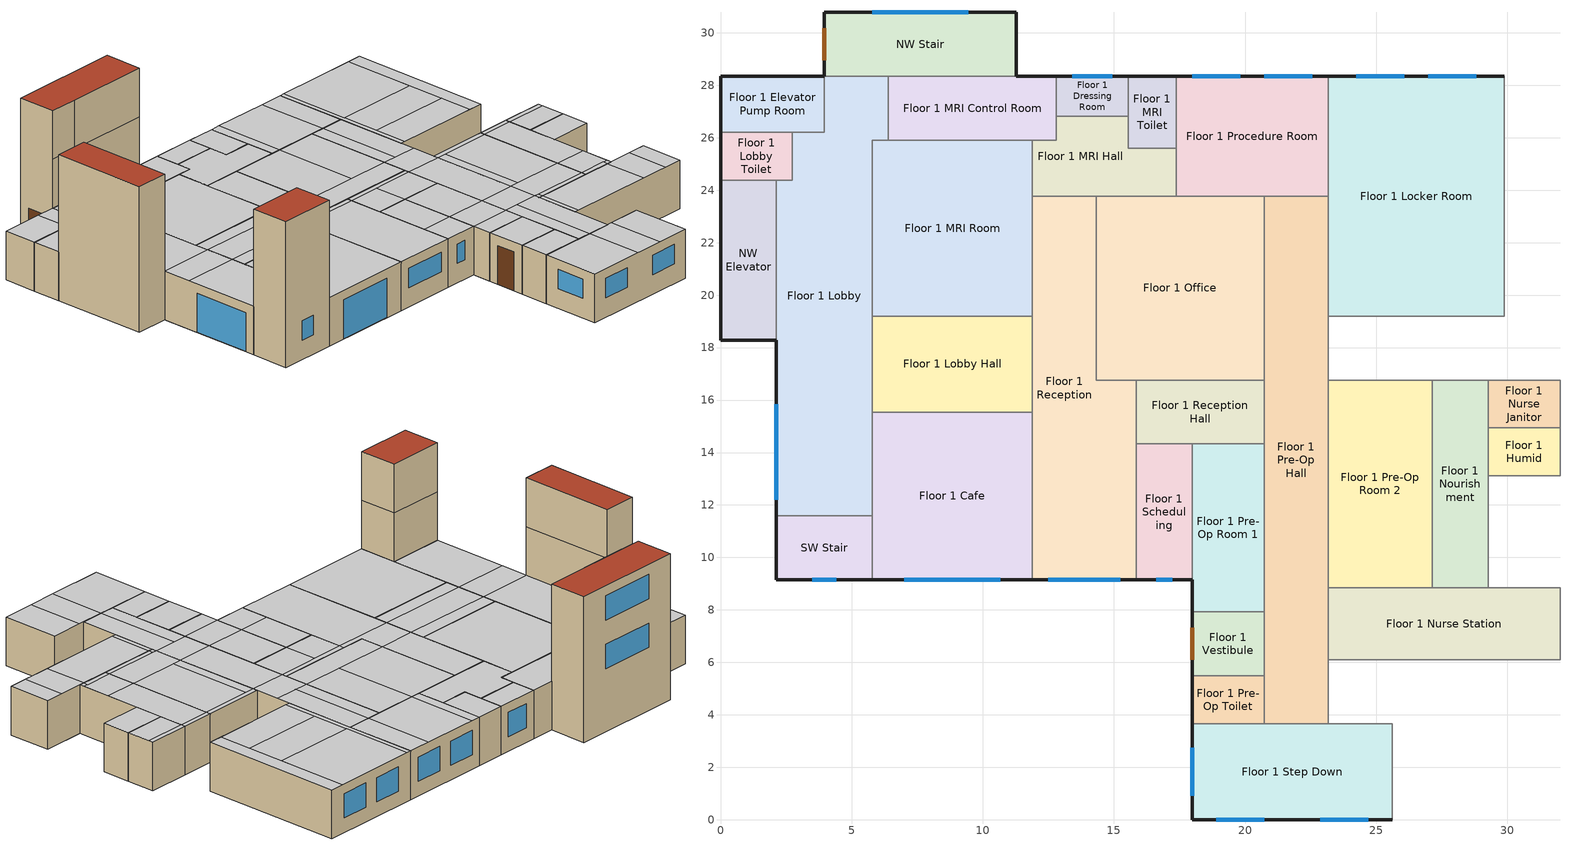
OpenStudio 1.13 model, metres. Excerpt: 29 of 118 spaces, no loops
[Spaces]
Floor 1 Vestibule
 floor ground: 20.73,7.92 20.73,5.49 17.98,5.49 17.98,7.92 z0
 wall outside: 17.98,7.92 17.98,5.49 z0:3.05
 wall to Floor 1 Pre-Op Hall: 20.73,5.49 20.73,7.92 z0:3.05
 wall to Floor 1 Pre-Op Room 1: 20.73,7.92 17.98,7.92 z0:3.05
 wall to Floor 1 Pre-Op Toilet: 17.98,5.49 20.73,5.49 z0:3.05
 door: 17.98,7.32 17.98,6.1 z0:2.44
 ceiling to Floor 2 Exam 1: 20.73,5.49 20.73,7.92 17.98,7.92 17.98,5.49 z3.05
Floor 1 Lobby
 floor ground: 6.4,28.35 6.4,25.91 5.79,25.91 5.79,11.58 2.13,11.58 2.13,24.38 2.74,24.38 2.74,26.21 3.96,26.21 3.96,28.35 z0
 wall outside: 2.13,18.29 2.13,11.58 z0:3.05
 wall to SW Stair: 2.13,11.58 5.79,11.58 z0:3.05
 wall to Floor 1 MRI Room: 5.79,19.2 5.79,25.91 6.4,25.91 z0:3.05
 wall to Floor 1 Elevator Pump Room: 3.96,28.35 3.96,26.21 2.74,26.21 z0:3.05
 wall to Floor 1 Lobby Toilet: 2.74,26.21 2.74,24.38 2.13,24.38 z0:3.05
 wall to Floor 1 MRI Control Room: 6.4,25.91 6.4,28.35 z0:3.05
 wall to Floor 1 Cafe: 5.79,11.58 5.79,15.54 z0:3.05
 wall to Floor 1 Lobby Hall: 5.79,15.54 5.79,19.2 z0:3.05
 wall to NW Stair: 6.4,28.35 3.96,28.35 z0:3.05
 wall to NW Elevator: 2.13,24.38 2.13,18.29 z0:3.05
 window: 2.13,15.85 2.13,12.19 z0.03:2.46
 ceiling to Floor 2 Work Hall: 5.79,16.46 5.79,18.29 2.13,18.29 2.13,16.46 z3.05
 ceiling to Floor 2 Work: 5.79,18.29 5.79,25.91 6.4,25.91 6.4,28.35 3.96,28.35 3.96,26.21 2.74,26.21 2.74,24.38 2.13,24.38 2.13,18.29 z3.05
 ceiling to Floor 2 Reception: 5.79,11.58 5.79,16.46 2.13,16.46 2.13,11.58 z3.05
Floor 1 Scheduling
 floor ground: 17.98,14.33 17.98,9.14 15.85,9.14 15.85,14.33 z0
 wall outside: 15.85,9.14 17.98,9.14 z0:3.05
 wall to Floor 1 Reception: 15.85,14.33 15.85,9.14 z0:3.05
 wall to Floor 1 Pre-Op Room 1: 17.98,9.14 17.98,14.33 z0:3.05
 wall to Floor 1 Reception Hall: 17.98,14.33 15.85,14.33 z0:3.05
 window: 16.61,9.14 17.22,9.14 z1.22:2.44
 ceiling to Floor 2 Reception Toilet: 17.98,10.97 17.98,14.33 15.85,14.33 15.85,10.97 z3.05
 ceiling to Floor 2 Reception Hall: 17.98,9.14 17.98,10.97 15.85,10.97 15.85,9.14 z3.05
SW Stair
 floor ground: 5.79,11.58 5.79,9.14 2.13,9.14 2.13,11.58 z0
 wall outside: 2.13,11.58 2.13,9.14 5.79,9.14 z0:9.14
 wall to Floor 3 Undeveloped 2: 5.79,9.14 5.79,11.58 2.13,11.58 z6.1:9.14
 wall to Floor 1 Cafe: 5.79,9.14 5.79,11.58 z0:3.05
 wall to Floor 2 Reception: 5.79,9.14 5.79,11.58 2.13,11.58 z3.05:6.1
 window: 3.51,9.14 4.42,9.14 z1.22:2.44
 roof outside: 5.79,9.14 5.79,11.58 2.13,11.58 2.13,9.14 z9.14
Floor 1 Lobby Hall
 floor ground: 11.89,19.2 11.89,15.54 5.79,15.54 5.79,19.2 z0
 wall to Floor 1 MRI Room: 11.89,19.2 5.79,19.2 z0:3.05
 wall to Floor 1 Cafe: 5.79,15.54 11.89,15.54 z0:3.05
 wall to Floor 1 Reception: 11.89,15.54 11.89,19.2 z0:3.05
 ceiling to Floor 2 Work Hall: 11.89,16.46 11.89,18.29 5.79,18.29 5.79,16.46 z3.05
 ceiling to Floor 2 Work: 11.89,18.29 11.89,19.2 5.79,19.2 5.79,18.29 z3.05
 ceiling to Floor 2 Reception: 11.89,15.54 11.89,16.46 5.79,16.46 5.79,15.54 z3.05
Floor 1 Pre-Op Room 1
 floor ground: 20.73,14.33 20.73,7.92 17.98,7.92 17.98,14.33 z0
 wall outside: 17.98,9.14 17.98,7.92 z0:3.05
 wall to Floor 1 Reception Hall: 20.73,14.33 17.98,14.33 z0:3.05
 wall to Floor 1 Pre-Op Hall: 20.73,7.92 20.73,14.33 z0:3.05
 ceiling to Floor 2 Scheduling 2: 20.73,10.97 20.73,14.33 17.98,14.33 17.98,10.97 z3.05
 ceiling to Floor 2 Reception Hall: 20.73,9.14 20.73,10.97 17.98,10.97 17.98,9.14 z3.05
 ceiling to Floor 2 Exam 1: 20.73,7.92 20.73,9.14 17.98,9.14 17.98,7.92 z3.05
Floor 1 MRI Hall
 floor ground: 15.54,26.82 15.54,25.6 17.37,25.6 17.37,23.77 11.89,23.77 11.89,25.91 12.8,25.91 12.8,26.82 z0
 wall to Floor 1 MRI Toilet: 17.37,25.6 15.54,25.6 15.54,26.82 z0:3.05
 wall to Floor 1 Dressing Room: 15.54,26.82 12.8,26.82 z0:3.05
 wall to Floor 1 Office: 14.33,23.77 17.37,23.77 z0:3.05
 wall to Floor 1 MRI Room: 11.89,25.91 11.89,23.77 z0:3.05
 wall to Floor 1 MRI Control Room: 12.8,26.82 12.8,25.91 11.89,25.91 z0:3.05
 wall to Floor 1 Reception: 11.89,23.77 14.33,23.77 z0:3.05
 wall to Floor 1 Procedure Room: 17.37,23.77 17.37,25.6 z0:3.05
 ceiling to Floor 2 Work: 17.37,23.77 17.37,25.6 15.54,25.6 15.54,26.82 12.8,26.82 12.8,25.91 11.89,25.91 11.89,23.77 z3.05
Floor 1 Pre-Op Hall
 floor ground: 23.16,23.77 23.16,3.66 20.73,3.66 20.73,23.77 z0
 wall to Floor 1 Nurse Hall: 23.16,3.66 23.16,6.1 z0:3.05
 wall to Floor 1 Office: 20.73,23.77 20.73,16.76 z0:3.05
 wall to Floor 1 Locker Room Hall: 23.16,16.76 23.16,19.2 z0:3.05
 wall to Floor 1 Pre-Op Room 2: 23.16,8.84 23.16,16.76 z0:3.05
 wall to Floor 1 Procedure Room: 23.16,23.77 20.73,23.77 z0:3.05
 wall to Floor 1 Nurse Station: 23.16,6.1 23.16,8.84 z0:3.05
 wall to Floor 1 Step Down: 20.73,3.66 23.16,3.66 z0:3.05
 wall to Floor 1 Locker Room: 23.16,19.2 23.16,23.77 z0:3.05
 wall to Floor 1 Pre-Op Toilet: 20.73,5.49 20.73,3.66 z0:3.05
 wall to Floor 1 Reception Hall: 20.73,16.76 20.73,14.33 z0:3.05
 ceiling to Floor 2 Exam 1: 21.64,3.66 21.64,9.14 20.73,9.14 20.73,3.66 z3.05
 ceiling to Floor 2 Exam Hall 1: 23.16,3.66 23.16,9.14 21.64,9.14 21.64,3.66 z3.05
 ceiling to Floor 2 Work Hall: 23.16,16.46 23.16,18.29 20.73,18.29 20.73,16.46 z3.05
 ceiling to Floor 2 Exam Hall 6: 23.16,18.29 23.16,23.77 21.64,23.77 21.64,18.29 z3.05
 ceiling to Floor 2 Exam 9: 21.64,18.29 21.64,23.77 20.73,23.77 20.73,18.29 z3.05
 ceiling to Floor 2 Scheduling 2: 23.16,10.97 23.16,16.46 20.73,16.46 20.73,10.97 z3.05
 ceiling to Floor 2 Reception Hall: 23.16,9.14 23.16,10.97 20.73,10.97 20.73,9.14 z3.05
NW Elevator
 floor ground: 2.13,24.38 2.13,18.29 0,18.29 0,24.38 z0
 wall outside: 0,24.38 0,18.29 2.13,18.29 z0:9.14
 wall to Floor 3 Office Toilet: 2.13,24.38 0,24.38 z6.1:9.14
 wall to Floor 1 Lobby Toilet: 2.13,24.38 0,24.38 z0:3.05
 wall to Floor 3 Elevator Hall: 2.13,18.29 2.13,24.38 z6.1:9.14
 wall to Floor 2 Work Toilet: 2.13,24.38 0,24.38 z3.05:6.1
 wall to Floor 2 Work: 2.13,18.29 2.13,24.38 z3.05:6.1
 roof outside: 2.13,18.29 2.13,24.38 0,24.38 0,18.29 z9.14
Floor 1 Reception
 floor ground: 14.33,23.77 14.33,16.76 15.85,16.76 15.85,9.14 11.89,9.14 11.89,23.77 z0
 wall outside: 11.89,9.14 15.85,9.14 z0:3.05
 wall to Floor 1 Cafe: 11.89,15.54 11.89,9.14 z0:3.05
 wall to Floor 1 Reception Hall: 15.85,14.33 15.85,16.76 z0:3.05
 wall to Floor 1 Office: 15.85,16.76 14.33,16.76 14.33,23.77 z0:3.05
 wall to Floor 1 MRI Room: 11.89,23.77 11.89,19.2 z0:3.05
 window: 12.5,9.14 15.24,9.14 z1.22:2.44
 ceiling to Floor 2 Work Hall: 15.85,16.46 15.85,16.76 14.33,16.76 14.33,18.29 11.89,18.29 11.89,16.46 z3.05
 ceiling to Floor 2 Reception: 15.85,9.14 15.85,16.46 11.89,16.46 11.89,9.14 z3.05
 ceiling to Floor 2 Work: 14.33,18.29 14.33,23.77 11.89,23.77 11.89,18.29 z3.05
NW Stair
 floor ground: 11.28,30.78 11.28,28.35 3.96,28.35 3.96,30.78 z0
 wall outside: 11.28,28.35 11.28,30.78 3.96,30.78 3.96,28.35 z0:9.14
 wall to Floor 3 Office: 5.79,28.35 11.28,28.35 z6.1:9.14
 wall to Floor 1 MRI Control Room: 6.4,28.35 11.28,28.35 z0:3.05
 wall to Floor 2 Work: 3.96,28.35 11.28,28.35 z3.05:6.1
 wall to Floor 3 Elevator Hall: 3.96,28.35 5.79,28.35 z6.1:9.14
 window: 9.45,30.78 5.79,30.78 z3.96:5.49; 9.45,30.78 5.79,30.78 z7.01:8.53
 door: 3.96,30.18 3.96,28.96 z0:2.44
 roof outside: 11.28,28.35 11.28,30.78 3.96,30.78 3.96,28.35 z9.14
Floor 1 MRI Room
 floor ground: 11.89,25.91 11.89,19.2 5.79,19.2 5.79,25.91 z0
 wall to Floor 1 MRI Control Room: 11.89,25.91 6.4,25.91 z0:3.05
 ceiling to Floor 2 Work: 11.89,19.2 11.89,25.91 5.79,25.91 5.79,19.2 z3.05
Floor 1 Procedure Room
 floor ground: 23.16,28.35 23.16,23.77 17.37,23.77 17.37,28.35 z0
 wall outside: 23.16,28.35 17.37,28.35 z0:3.05
 wall to Floor 1 Locker Room: 23.16,23.77 23.16,28.35 z0:3.05
 wall to Floor 1 Office: 17.37,23.77 20.73,23.77 z0:3.05
 wall to Floor 1 MRI Toilet: 17.37,28.35 17.37,25.6 z0:3.05
 window: 19.81,28.35 17.98,28.35 / 22.56,28.35 20.73,28.35 z0.91:2.44
 ceiling to Floor 2 Work: 17.98,23.77 17.98,28.35 17.37,28.35 17.37,23.77 z3.05
 ceiling to Floor 2 Exam Hall 6: 23.16,23.77 23.16,28.35 21.64,28.35 21.64,23.77 z3.05
 ceiling to Floor 2 Exam 9: 21.64,23.77 21.64,28.35 17.98,28.35 17.98,23.77 z3.05
Floor 1 Cafe
 floor ground: 11.89,15.54 11.89,9.14 5.79,9.14 5.79,15.54 z0
 wall outside: 5.79,9.14 11.89,9.14 z0:3.05
 window: 7.01,9.14 10.67,9.14 z0.03:2.46
 ceiling to Floor 2 Reception: 11.89,9.14 11.89,15.54 5.79,15.54 5.79,9.14 z3.05
Floor 1 Pre-Op Room 2
 floor ground: 27.13,16.76 27.13,8.84 23.16,8.84 23.16,16.76 z0
 wall to Floor 1 Nurse Station: 23.16,8.84 27.13,8.84 z0:3.05
 wall to Floor 1 Locker Room Hall: 27.13,16.76 23.16,16.76 z0:3.05
 wall to Floor 1 Nourishment: 27.13,8.84 27.13,16.76 z0:3.05
 ceiling to Floor 2 Work Hall: 27.13,16.46 27.13,16.76 23.16,16.76 23.16,16.46 z3.05
 ceiling to Floor 2 Exam Hall 1: 23.47,8.84 23.47,9.14 23.16,9.14 23.16,8.84 z3.05
 ceiling to Floor 2 Exam 2: 27.13,8.84 27.13,9.14 23.47,9.14 23.47,8.84 z3.05
 ceiling to Floor 2 Reception Hall: 27.13,9.14 27.13,10.97 23.16,10.97 23.16,9.14 z3.05
 ceiling to Floor 2 Scheduling 2: 23.77,10.97 23.77,16.46 23.16,16.46 23.16,10.97 z3.05
 ceiling to Floor 2 X-Ray: 27.13,10.97 27.13,16.46 23.77,16.46 23.77,10.97 z3.05
Floor 1 Locker Room
 floor ground: 29.87,28.35 29.87,19.2 23.16,19.2 23.16,28.35 z0
 wall outside: 29.87,28.35 23.16,28.35 z0:3.05
 wall to Floor 1 Locker Room Hall: 23.16,19.2 29.87,19.2 z0:3.05
 wall to Floor 1 Lounge: 29.87,19.2 29.87,28.35 z0:3.05
 window: 28.8,28.35 26.97,28.35 / 26.06,28.35 24.23,28.35 z0.91:2.44
 ceiling to Floor 2 Exam Hall 5: 29.87,19.2 29.87,28.35 28.96,28.35 28.96,19.2 z3.05
 ceiling to Floor 2 Exam 8: 28.96,23.77 28.96,28.35 23.47,28.35 23.47,23.77 z3.05
 ceiling to Floor 2 Exam Hall 6: 23.47,19.2 23.47,28.35 23.16,28.35 23.16,19.2 z3.05
 ceiling to Floor 2 Nurse Station 2: 28.96,19.2 28.96,21.34 23.47,21.34 23.47,19.2 z3.05
 ceiling to Floor 2 Storage 3: 28.96,21.34 28.96,23.77 23.47,23.77 23.47,21.34 z3.05
Floor 1 Nurse Station
 floor ground: 32,8.84 32,6.1 23.16,6.1 23.16,8.84 z0
 wall to Floor 1 Nurse Hall: 23.16,6.1 32,6.1 z0:3.05
 wall to Floor 1 Clean: 32,8.84 29.26,8.84 z0:3.05
 wall to Floor 1 Nourishment: 29.26,8.84 27.13,8.84 z0:3.05
 wall to Floor 1 PACU: 32,6.1 32,8.84 z0:3.05
 ceiling to Floor 2 Exam Hall 2: 30.78,6.1 30.78,8.84 28.96,8.84 28.96,6.1 z3.05
 ceiling to Floor 2 Exam Hall 1: 23.47,6.1 23.47,8.84 23.16,8.84 23.16,6.1 z3.05
 ceiling to Floor 2 Exam 3: 32,6.1 32,8.84 30.78,8.84 30.78,6.1 z3.05
 ceiling to Floor 2 Exam 2: 28.96,6.1 28.96,8.84 23.47,8.84 23.47,6.1 z3.05
Floor 1 Pre-Op Toilet
 floor ground: 20.73,5.49 20.73,3.66 17.98,3.66 17.98,5.49 z0
 wall outside: 17.98,5.49 17.98,3.66 z0:3.05
 wall to Floor 1 Step Down: 17.98,3.66 20.73,3.66 z0:3.05
 ceiling to Floor 2 Exam 1: 20.73,3.66 20.73,5.49 17.98,5.49 17.98,3.66 z3.05
Floor 1 Dressing Room
 floor ground: 15.54,28.35 15.54,26.82 12.8,26.82 12.8,28.35 z0
 wall outside: 15.54,28.35 12.8,28.35 z0:3.05
 wall to Floor 1 MRI Toilet: 15.54,26.82 15.54,28.35 z0:3.05
 wall to Floor 1 MRI Control Room: 12.8,28.35 12.8,26.82 z0:3.05
 window: 14.94,28.35 13.41,28.35 z0.91:2.44
 ceiling to Floor 2 Work: 15.54,26.82 15.54,28.35 12.8,28.35 12.8,26.82 z3.05
Floor 1 Office
 floor ground: 20.73,23.77 20.73,16.76 14.33,16.76 14.33,23.77 z0
 wall to Floor 1 Reception Hall: 15.85,16.76 20.73,16.76 z0:3.05
 ceiling to Floor 2 Work Hall: 20.73,16.76 20.73,18.29 14.33,18.29 14.33,16.76 z3.05
 ceiling to Floor 2 Exam 9: 20.73,18.29 20.73,23.77 17.98,23.77 17.98,18.29 z3.05
 ceiling to Floor 2 Work: 17.98,18.29 17.98,23.77 14.33,23.77 14.33,18.29 z3.05
Floor 1 Nourishment
 floor ground: 29.26,16.76 29.26,8.84 27.13,8.84 27.13,16.76 z0
 wall to Floor 1 Nurse Janitor: 29.26,14.94 29.26,16.76 z0:3.05
 wall to Floor 1 Humid: 29.26,13.11 29.26,14.94 z0:3.05
 wall to Floor 1 Locker Room Hall: 29.26,16.76 27.13,16.76 z0:3.05
 wall to Floor 1 Clean: 29.26,8.84 29.26,13.11 z0:3.05
 ceiling to Floor 2 X-Ray: 29.26,10.97 29.26,16.46 27.13,16.46 27.13,10.97 z3.05
 ceiling to Floor 2 Exam 2: 28.96,8.84 28.96,9.14 27.13,9.14 27.13,8.84 z3.05
 ceiling to Floor 2 Reception Hall: 29.26,9.14 29.26,10.97 27.13,10.97 27.13,9.14 z3.05
 ceiling to Floor 2 Work Hall: 29.26,16.46 29.26,16.76 27.13,16.76 27.13,16.46 z3.05
 ceiling to Floor 2 Exam Hall 2: 29.26,8.84 29.26,9.14 28.96,9.14 28.96,8.84 z3.05
Floor 1 Elevator Pump Room
 floor ground: 3.96,28.35 3.96,26.21 0,26.21 0,28.35 z0
 wall outside: 3.96,28.35 0,28.35 0,26.21 z0:3.05
 wall to Floor 1 Lobby Toilet: 0,26.21 2.74,26.21 z0:3.05
 ceiling to Floor 2 Work: 3.96,26.21 3.96,28.35 2.74,28.35 2.74,26.21 z3.05
 ceiling to Floor 2 Janitor: 2.74,26.21 2.74,28.35 0,28.35 0,26.21 z3.05
Floor 1 Lobby Toilet
 floor ground: 2.74,26.21 2.74,24.38 0,24.38 0,26.21 z0
 wall outside: 0,26.21 0,24.38 z0:3.05
 ceiling to Floor 2 Work Toilet: 2.74,24.38 2.74,26.21 0,26.21 0,24.38 z3.05
Floor 1 MRI Control Room
 floor ground: 12.8,28.35 12.8,25.91 6.4,25.91 6.4,28.35 z0
 wall outside: 12.8,28.35 11.28,28.35 z0:3.05
 ceiling to Floor 2 Work: 12.8,25.91 12.8,28.35 6.4,28.35 6.4,25.91 z3.05
Floor 1 Humid
 floor ground: 32,14.94 32,13.11 29.26,13.11 29.26,14.94 z0
 wall to Floor 1 Clean: 29.26,13.11 32,13.11 z0:3.05
 wall to Floor 1 Nurse Janitor: 32,14.94 29.26,14.94 z0:3.05
 wall to Floor 1 Sterile Storage: 32,13.11 32,14.94 z0:3.05
 ceiling to Floor 2 X-Ray: 32,13.11 32,14.94 29.26,14.94 29.26,13.11 z3.05
Floor 1 Step Down
 floor ground: 25.6,3.66 25.6,0 17.98,0 17.98,3.66 z0
 wall outside: 17.98,3.66 17.98,0 25.6,0 z0:3.05
 wall to Floor 1 Nurse Hall: 25.6,3.66 23.16,3.66 z0:3.05
 wall to Floor 1 Recovery Room: 25.6,0 25.6,3.66 z0:3.05
 window: 22.86,0 24.69,0 / 18.9,0 20.73,0 / 17.98,2.74 17.98,0.91 z1.22:2.44
 ceiling to Floor 2 Exam 1: 21.64,0 21.64,3.66 17.98,3.66 17.98,0 z3.05
 ceiling to Floor 2 Exam Hall 1: 23.47,0 23.47,3.66 21.64,3.66 21.64,0 z3.05
 ceiling to Floor 2 Exam 2: 25.6,0 25.6,3.66 23.47,3.66 23.47,0 z3.05
Floor 1 Reception Hall
 floor ground: 20.73,16.76 20.73,14.33 15.85,14.33 15.85,16.76 z0
 ceiling to Floor 2 Work Hall: 20.73,16.46 20.73,16.76 15.85,16.76 15.85,16.46 z3.05
 ceiling to Floor 2 Reception Toilet: 17.98,14.33 17.98,16.46 15.85,16.46 15.85,14.33 z3.05
 ceiling to Floor 2 Scheduling 2: 20.73,14.33 20.73,16.46 17.98,16.46 17.98,14.33 z3.05
Floor 1 Nurse Janitor
 floor ground: 32,16.76 32,14.94 29.26,14.94 29.26,16.76 z0
 wall to Floor 1 Sterile Storage: 32,14.94 32,16.76 z0:3.05
 wall to Floor 1 Locker Room Hall: 32,16.76 29.26,16.76 z0:3.05
 ceiling to Floor 2 Work Hall: 32,16.46 32,16.76 29.26,16.76 29.26,16.46 z3.05
 ceiling to Floor 2 X-Ray: 32,14.94 32,16.46 29.26,16.46 29.26,14.94 z3.05
Floor 1 MRI Toilet
 floor ground: 17.37,28.35 17.37,25.6 15.54,25.6 15.54,28.35 z0
 wall outside: 17.37,28.35 15.54,28.35 z0:3.05
 ceiling to Floor 2 Work: 17.37,25.6 17.37,28.35 15.54,28.35 15.54,25.6 z3.05
[Site]
Whitehorse_YT_CAN: Latitude {deg}=60.72; Longitude {deg}=-135.07; Time Zone {hr}=-8; Elevation {m}=703; Terrain=City
[Building]
NECB 2011-Outpatient-NECB HDD Method-CAN_YT_Whitehorse.719640_CWEC.epw created: 2016-11-24 16:45:54 +0000: North Axis {deg}=0; Default Construction Set=NECB 2011 - Outpatient - NECB HDD Method; Standards Building Type=Outpatient
[Site:GroundTemperature:BuildingSurface]
19.527, 19.502, 19.536, 19.598, 20.002, 21.64, 22.225, 22.375, 21.449, 20.121, 19.802, 19.633
[Site:WaterMainsTemperature]
Calculation Method=Correlation; Annual Average Outdoor Air Temperature {C}=-1.08333; Maximum Difference In Monthly Average Outdoor Air Temperatures {deltaC}=34.5
[SizingPeriod:DesignDay] Barometric Pressure {Pa}=93160; Sky Clearness=0; Rain Indicator=0; Snow Indicator=0; Day of Month=21; Daylight Saving Time Indicator=0; Humidity Indicating Type=Wetbulb; Dry-Bulb Temperature Range Modifier Type=DefaultMultipliers
Name | Maximum Dry-Bulb Temperature {C} | Daily Dry-Bulb Temperature Range {deltaC} | Humidity Indicating Conditions at Maximum Dry-Bulb | Wind Speed {m/s} | Wind Direction {deg} | Month | Day Type | Solar Model Indicator | ASHRAE Taub | ASHRAE Taud
Whitehorse Ann Clg .4% Condns DB=>MWB | 25.6 | 11.6 | 14.1 | 3.5 | 160 | 7 | SummerDesignDay | ASHRAETau | 0.378 | 2.196
Whitehorse Ann Htg 99.6% Condns DB | -40 | 0 | -40 | 0.6 | 0 | 1 | WinterDesignDay | ASHRAEClearSky
[ClimateZones]

[Material:NoMass] Thermal Absorptance=0.9; Solar Absorptance=0.7
Name | Roughness | Thermal Resistance {m2-K/W} | Visible Absorptance
CP02 CARPET PAD | VeryRough | 0.21648 | 0.8
Typical Insulation R-13.06 | Smooth | 2.2993 | 0.7
Typical Carpet Pad | Smooth | 0.21648 | 0.8
Typical Insulation R-10.11 | Smooth | 1.78074 | 0.7
Typical Insulation R-19.63 | Smooth | 3.4567 | 0.7
Typical Insulation R-0.58 | Smooth | 0.101875 | 0.7
Typical Insulation R-1.15 | Smooth | 0.202527 | 0.7
[Material]
Name | Roughness | Thickness {m} | Conductivity {W/m-K} | Density {kg/m3} | Specific Heat {J/kg-K} | Thermal Absorptance | Solar Absorptance | Visible Absorptance
100mm Normalweight concrete floor | MediumSmooth | 0.1016 | 2.31 | 2322 | 832
G01 13mm gypsum board | Smooth | 0.0127 | 0.16 | 800 | 1090 | 0.9 | 0.7 | 0.5
4 in. Normalweight Concrete Floor | MediumRough | 0.1016 | 2.31 | 2322 | 832 | 0.9 | 0.7 | 0.7
1IN Stucco | Smooth | 0.0253 | 0.6918 | 1858 | 837 | 0.9 | 0.7 | 0.92
8IN CONCRETE HW RefBldg | Rough | 0.2032 | 1.311 | 2240 | 836.8 | 0.9 | 0.7 | 0.7
1/2IN Gypsum | Smooth | 0.0127 | 0.16 | 784.9 | 830 | 0.9 | 0.4 | 0.4
Metal Roof Surface; F08 Metal surface | Smooth | 0.0008 | 45.28 | 7824 | 500 | 0.9 | 0.7 | 0.7
6 in. Normalweight Concrete Floor | MediumRough | 0.1524 | 2.31 | 2322 | 832 | 0.9 | 0.7 | 0.7
G05 25mm wood | MediumSmooth | 0.0254 | 0.15 | 608 | 1630 | 0.9 | 0.5 | 0.5
[Construction]
Typical Insulated Exterior Mass Floor R-15.63: Typical Insulation R-13.06, 4 in. Normalweight Concrete Floor, Typical Carpet Pad
Typical Insulated Exterior Mass Wall R-12.5: 1IN Stucco, 8IN CONCRETE HW RefBldg, Typical Insulation R-10.11, 1/2IN Gypsum
Typical Insulated Metal Building Roof R-20.41: Metal Roof Surface, Typical Insulation R-19.63
Typical Interior Floor: 100mm Normalweight concrete floor, CP02 CARPET PAD
Typical Interior Wall: G01 13mm gypsum board, G01 13mm gypsum board
Typical Interior Ceiling: CP02 CARPET PAD, 100mm Normalweight concrete floor
Typical Insulated Carpeted 6in Slab Floor: 6 in. Normalweight Concrete Floor, Typical Carpet Pad
U 0.55 SHGC 0.31 Dbl Ref-D Tint 6mm/6mm Air: REF D TINT 6MM, AIR 6MM, CLEAR 6MM
Typical Insulated Metal Door R-1.43: F08 Metal surface, Typical Insulation R-0.58
U 0.35 SHGC 0.35 Dbl LoE (e2-.1) Tint 6mm/13mm Air: LoE TINT 6MM, AIR 13MM, CLEAR 6MM
Typical Overhead Door R-2.0: Typical Insulation R-1.15
U 0.48 SHGC 0.40 Dbl Ref-D Clr 6mm/13mm: REF D CLEAR 6MM, AIR 13MM, CLEAR 6MM
Typical Interior Window: Clear 3mm
Typical Interior Door; Typical Interior Partition: G05 25mm wood
[DefaultConstructionSet]
NECB 2011 - Outpatient - NECB HDD Method: Default Exterior Surface Constructions=Default Surface Constructions 1; Default Interior Surface Constructions=Default Surface Constructions 2; Default Ground Contact Surface Constructions=Default Surface Constructions 3; Default Exterior SubSurface Constructions=Default Sub Surface Constructions 1; Default Interior SubSurface Constructions=Default Sub Surface Constructions 2; Interior Partition Construction=Typical Interior Partition
[DefaultSurfaceConstructions]
Name | Floor Construction | Wall Construction | Roof Ceiling Construction
Default Surface Constructions 1 | Typical Insulated Exterior Mass Floor R-15.63 | Typical Insulated Exterior Mass Wall R-12.5 | Typical Insulated Metal Building Roof R-20.41
Default Surface Constructions 2 | Typical Interior Floor | Typical Interior Wall | Typical Interior Ceiling
Default Surface Constructions 3 | Typical Insulated Carpeted 6in Slab Floor | Typical Insulated Carpeted 6in Slab Floor | Typical Insulated Carpeted 6in Slab Floor
[DefaultSubSurfaceConstructions]
Name | Fixed Window Construction | Operable Window Construction | Door Construction | Glass Door Construction | Overhead Door Construction | Skylight Construction | Tubular Daylight Dome Construction | Tubular Daylight Diffuser Construction
Default Sub Surface Constructions 1 | U 0.55 SHGC 0.31 Dbl Ref-D Tint 6mm/6mm Air | U 0.55 SHGC 0.31 Dbl Ref-D Tint 6mm/6mm Air | Typical Insulated Metal Door R-1.43 | U 0.35 SHGC 0.35 Dbl LoE (e2-.1) Tint 6mm/13mm Air | Typical Overhead Door R-2.0 | U 0.48 SHGC 0.40 Dbl Ref-D Clr 6mm/13mm | Typical Interior Window | Typical Interior Window
Default Sub Surface Constructions 2 | Typical Interior Window | Typical Interior Window | Typical Interior Door
[WindowMaterial:Glazing] Optical Data Type=SpectralAverage; Infrared Transmittance at Normal Incidence=0; Front Side Infrared Hemispherical Emissivity=0.84; Conductivity {W/m-K}=0.9; Dirt Correction Factor for Solar and Visible Transmittance=1; Solar Diffusing=No
Name | Thickness {m} | Solar Transmittance at Normal Incidence | Front Side Solar Reflectance at Normal Incidence | Back Side Solar Reflectance at Normal Incidence | Visible Transmittance at Normal Incidence | Front Side Visible Reflectance at Normal Incidence | Back Side Visible Reflectance at Normal Incidence | Back Side Infrared Hemispherical Emissivity
REF D TINT 6MM | 0.006 | 0.3 | 0.14 | 0.36 | 0.25 | 0.18 | 0.45 | 0.82
CLEAR 6MM | 0.006 | 0.775 | 0.071 | 0.071 | 0.881 | 0.08 | 0.08 | 0.84
LoE TINT 6MM | 0.006 | 0.36 | 0.093 | 0.2 | 0.5 | 0.035 | 0.054 | 0.1
REF D CLEAR 6MM | 0.006 | 0.429 | 0.308 | 0.379 | 0.334 | 0.453 | 0.505 | 0.82
Clear 3mm | 0.003 | 0.837 | 0.075 | 0.075 | 0.898 | 0.081 | 0.081 | 0.84
[WindowMaterial:Gas] Gas Type=Air
Name | Thickness {m}
AIR 6MM | 0.0063
AIR 13MM | 0.0127
[Space] Space Type=Space Function Dormitory - living quarters; Building Story=Building Story 1; Part of Total Floor Area=Yes
Name | Thermal Zone
Floor 1 Pre-Op Room 2; Floor 1 Nurse Janitor; Floor 1 Lobby Hall; Floor 1 Nourishment; Floor 1 MRI Hall; Floor 1 Pre-Op Hall; Floor 1 MRI Room; Floor 1 Nurse Station; Floor 1 Office; Floor 1 Humid; Floor 1 Reception Hall | Sys-3 Flr-3 Sch-G HPlcmt-core
Floor 1 Vestibule; Floor 1 Lobby; Floor 1 Pre-Op Room 1; Floor 1 Lobby Toilet; NW Elevator; Floor 1 Pre-Op Toilet | Sys-3 Flr-3 Sch-G HPlcmt-west
Floor 1 Scheduling; SW Stair; Floor 1 Cafe; Floor 1 Reception; Floor 1 Step Down | Sys-3 Flr-3 Sch-G HPlcmt-south
Floor 1 MRI Toilet; NW Stair; Floor 1 Elevator Pump Room; Floor 1 Procedure Room; Floor 1 Locker Room; Floor 1 MRI Control Room; Floor 1 Dressing Room | Sys-3 Flr-3 Sch-G HPlcmt-north
[SpaceType]
Space Function Dormitory - living quarters: Default Schedule Set=Space Function Dormitory - living quarters Schedule Set; Design Specification Outdoor Air Object=Space Function Dormitory - living quarters Ventilation; Standards Building Type=Space Function; Standards Space Type=Dormitory - living quarters
[People:Definition]
Space Function Dormitory - living quarters People Definition: Number of People Calculation Method=People/Area; People per Space Floor Area {person/m2}=0.0400417; Fraction Radiant=0.3
[People]
Space Function Dormitory - living quarters People: People Definition=Space Function Dormitory - living quarters People Definition; Space or SpaceType=Space Function Dormitory - living quarters; Work Efficiency Schedule=Work Efficiency Schedule; Clothing Insulation Schedule=Clothing Schedule; Air Velocity Schedule=Air Velocity Schedule
[Lights:Definition]
Space Function Dormitory - living quarters Lights Definition: Design Level Calculation Method=Watts/Area; Watts per Space Floor Area {W/m2}=4.09997; Fraction Radiant=0.5; Fraction Visible=0.2
[Lights]
Space Function Dormitory - living quarters Lights: Lights Definition=Space Function Dormitory - living quarters Lights Definition; Space or SpaceType=Space Function Dormitory - living quarters
[ElectricEquipment:Definition]
Space Function Dormitory - living quarters Elec Equip Definition: Design Level Calculation Method=Watts/Area; Watts per Space Floor Area {W/m2}=2.49998; Fraction Radiant=0.5
[ElectricEquipment]
Space Function Dormitory - living quarters Elec Equip: Electric Equipment Definition=Space Function Dormitory - living quarters Elec Equip Definition; Space or SpaceType=Space Function Dormitory - living quarters
[DesignSpecification:OutdoorAir]
Space Function Dormitory - living quarters Ventilation: Outdoor Air Method=Sum; Outdoor Air Flow per Floor Area {m3/s-m2}=0.0005588
[DefaultScheduleSet]
Space Function Dormitory - living quarters Schedule Set: Number of People Schedule=NECB-G-Occupancy; People Activity Level Schedule=NECB-Activity; Lighting Schedule=NECB-G-Lighting; Electric Equipment Schedule=NECB-G-Electric-Equipment; Infiltration Schedule=Always On
[ThermostatSetpoint:DualSetpoint] Heating Setpoint Temperature Schedule=NECB-G-Thermostat Setpoint-Heating; Cooling Setpoint Temperature Schedule=NECB-G-Thermostat Setpoint-Cooling
Space Function Dormitory - living quarters Thermostat 129; Space Function Dormitory - living quarters Thermostat 131; Space Function Dormitory - living quarters Thermostat 132; Space Function Dormitory - living quarters Thermostat 133
[SpaceInfiltration:DesignFlowRate] Schedule=Always On Discrete; Design Flow Rate Calculation Method=Flow/ExteriorArea; Flow per Exterior Surface Area {m3/s-m2}=0.00025; Constant Term Coefficient=0; Temperature Term Coefficient=0; Velocity Term Coefficient=0.224; Velocity Squared Term Coefficient=0
Name | Space or SpaceType
Floor 1 Cafe Infiltration | Floor 1 Cafe
Floor 1 Dressing Room Infiltration | Floor 1 Dressing Room
Floor 1 Elevator Pump Room Infiltration | Floor 1 Elevator Pump Room
Floor 1 Lobby Infiltration | Floor 1 Lobby
Floor 1 Lobby Toilet Infiltration | Floor 1 Lobby Toilet
Floor 1 Locker Room Infiltration | Floor 1 Locker Room
Floor 1 MRI Control Room Infiltration | Floor 1 MRI Control Room
Floor 1 MRI Toilet Infiltration | Floor 1 MRI Toilet
Floor 1 Pre-Op Room 1 Infiltration | Floor 1 Pre-Op Room 1
Floor 1 Pre-Op Toilet Infiltration | Floor 1 Pre-Op Toilet
Floor 1 Procedure Room Infiltration | Floor 1 Procedure Room
Floor 1 Reception Infiltration | Floor 1 Reception
Floor 1 Scheduling Infiltration | Floor 1 Scheduling
Floor 1 Step Down Infiltration | Floor 1 Step Down
Floor 1 Vestibule Infiltration | Floor 1 Vestibule
NW Elevator Infiltration | NW Elevator
NW Stair Infiltration | NW Stair
SW Stair Infiltration | SW Stair
[BuildingStory]
Building Story 1: Nominal Z Coordinate {m}=0
[ThermalZone] Use Ideal Air Loads=No
Name | Thermostat
Sys-3 Flr-3 Sch-G HPlcmt-north | Space Function Dormitory - living quarters Thermostat 129
Sys-3 Flr-3 Sch-G HPlcmt-west | Space Function Dormitory - living quarters Thermostat 131
Sys-3 Flr-3 Sch-G HPlcmt-south | Space Function Dormitory - living quarters Thermostat 132
Sys-3 Flr-3 Sch-G HPlcmt-core | Space Function Dormitory - living quarters Thermostat 133
[Schedule:Ruleset]
Clothing Schedule: Default Day Schedule=Clothing Schedule Default Winter Clothes
Air Velocity Schedule: Default Day Schedule=Air Velocity Schedule Default
Work Efficiency Schedule: Default Day Schedule=Work Efficiency Schedule Default
NECB-G-Occupancy: Default Day Schedule=NECB-G-Occupancy Default
NECB-Activity: Default Day Schedule=NECB-Activity Default; Summer Design Day Schedule=NECB-Activity Summer Design Day; Winter Design Day Schedule=NECB-Activity Winter Design Day
NECB-G-Lighting: Default Day Schedule=NECB-G-Lighting Default
NECB-G-Electric-Equipment: Default Day Schedule=NECB-G-Electric-Equipment Default
Always On: Default Day Schedule=Always On Default
NECB-G-Thermostat Setpoint-Heating: Default Day Schedule=NECB-G-Thermostat Setpoint-Heating Default
NECB-G-Thermostat Setpoint-Cooling: Default Day Schedule=NECB-G-Thermostat Setpoint-Cooling Default
[Schedule:Day]
Clothing Schedule Default Winter Clothes; Always On Default: 24, 0, 1
Clothing Schedule Summer Clothes: 24, 0, 0.5
Air Velocity Schedule Default: 24, 0, 0.2
Work Efficiency Schedule Default: 24, 0, 0
NECB-G-Occupancy Default; NECB-G-Occupancy Default|Wkdy Day: 7, 0, 0.9, 8, 0, 0.7, 9, 0, 0.4, 17, 0, 0.3, 18, 0, 0.5, 24, 0, 0.9
NECB-G-Occupancy Sat Day; NECB-G-Occupancy Sun|Hol Day: 7, 0, 0.9, 8, 0, 0.7, 17, 0, 0.5, 18, 0, 0.7, 24, 0, 0.9
NECB-Activity Default; NECB-Activity Winter Design Day; NECB-Activity Summer Design Day: 24, 0, 130
NECB-G-Lighting Default; NECB-G-Lighting Default|Wkdy Day; NECB-G-Lighting Sat Day; NECB-G-Lighting Sun|Hol Day: 1, 0, 0.3, 6, 0, 0, 7, 0, 0.2, 9, 0, 0.5, 19, 0, 0, 22, 0, 0.9, 23, 0, 0.8, 24, 0, 0.6
NECB-G-Electric-Equipment Default; NECB-G-Electric-Equipment Default|Wkdy Day; NECB-G-Electric-Equipment Sat Day; NECB-G-Electric-Equipment Sun|Hol Day: 1, 0, 0.3, 7, 0, 0.2, 9, 0, 0.8, 16, 0, 0.4, 17, 0, 0.5, 18, 0, 0.2, 20, 0, 0.9, 21, 0, 0.7, 24, 0, 0.5
NECB-G-Thermostat Setpoint-Heating Default; NECB-G-Thermostat Setpoint-Heating Default|Wkdy Day; NECB-G-Thermostat Setpoint-Heating Sat Day; NECB-G-Thermostat Setpoint-Heating Sun|Hol Day: 1, 0, 22, 7, 0, 18, 8, 0, 20, 24, 0, 22
NECB-G-Thermostat Setpoint-Cooling Default; NECB-G-Thermostat Setpoint-Cooling Default|Wkdy Day; NECB-G-Thermostat Setpoint-Cooling Sat Day; NECB-G-Thermostat Setpoint-Cooling Sun|Hol Day: 24, 0, 24
[Schedule:Rule] Date Specification Type=DateRange; Start Day=1
Name | Schedule Ruleset | Rule Order | Day Schedule | Start Month | End Month | End Day | Apply Monday | Apply Tuesday | Apply Wednesday | Apply Thursday | Apply Friday | Apply Saturday | Apply Sunday
Schedule Rule 1 | Clothing Schedule | 0 | Clothing Schedule Summer Clothes | 5 | 9 | 30
Schedule Rule 2 | NECB-G-Occupancy | 2 | NECB-G-Occupancy Default|Wkdy Day | 1 | 12 | 31 | Yes | Yes | Yes | Yes | Yes
Schedule Rule 3 | NECB-G-Occupancy | 1 | NECB-G-Occupancy Sat Day | 1 | 12 | 31 |  |  |  |  |  | Yes
Schedule Rule 4 | NECB-G-Occupancy | 0 | NECB-G-Occupancy Sun|Hol Day | 1 | 12 | 31 |  |  |  |  |  |  | Yes
Schedule Rule 5 | NECB-G-Lighting | 2 | NECB-G-Lighting Default|Wkdy Day | 1 | 12 | 31 | Yes | Yes | Yes | Yes | Yes
Schedule Rule 6 | NECB-G-Lighting | 1 | NECB-G-Lighting Sat Day | 1 | 12 | 31 |  |  |  |  |  | Yes
Schedule Rule 7 | NECB-G-Lighting | 0 | NECB-G-Lighting Sun|Hol Day | 1 | 12 | 31 |  |  |  |  |  |  | Yes
Schedule Rule 8 | NECB-G-Electric-Equipment | 2 | NECB-G-Electric-Equipment Default|Wkdy Day | 1 | 12 | 31 | Yes | Yes | Yes | Yes | Yes
Schedule Rule 9 | NECB-G-Electric-Equipment | 1 | NECB-G-Electric-Equipment Sat Day | 1 | 12 | 31 |  |  |  |  |  | Yes
Schedule Rule 10 | NECB-G-Electric-Equipment | 0 | NECB-G-Electric-Equipment Sun|Hol Day | 1 | 12 | 31 |  |  |  |  |  |  | Yes
Schedule Rule 11 | NECB-G-Thermostat Setpoint-Heating | 2 | NECB-G-Thermostat Setpoint-Heating Default|Wkdy Day | 1 | 12 | 31 | Yes | Yes | Yes | Yes | Yes
Schedule Rule 12 | NECB-G-Thermostat Setpoint-Heating | 1 | NECB-G-Thermostat Setpoint-Heating Sat Day | 1 | 12 | 31 |  |  |  |  |  | Yes
Schedule Rule 13 | NECB-G-Thermostat Setpoint-Heating | 0 | NECB-G-Thermostat Setpoint-Heating Sun|Hol Day | 1 | 12 | 31 |  |  |  |  |  |  | Yes
Schedule Rule 14 | NECB-G-Thermostat Setpoint-Cooling | 2 | NECB-G-Thermostat Setpoint-Cooling Default|Wkdy Day | 1 | 12 | 31 | Yes | Yes | Yes | Yes | Yes
Schedule Rule 15 | NECB-G-Thermostat Setpoint-Cooling | 1 | NECB-G-Thermostat Setpoint-Cooling Sat Day | 1 | 12 | 31 |  |  |  |  |  | Yes
Schedule Rule 16 | NECB-G-Thermostat Setpoint-Cooling | 0 | NECB-G-Thermostat Setpoint-Cooling Sun|Hol Day | 1 | 12 | 31 |  |  |  |  |  |  | Yes
[Schedule:Constant]
Always On Discrete: Value=1
